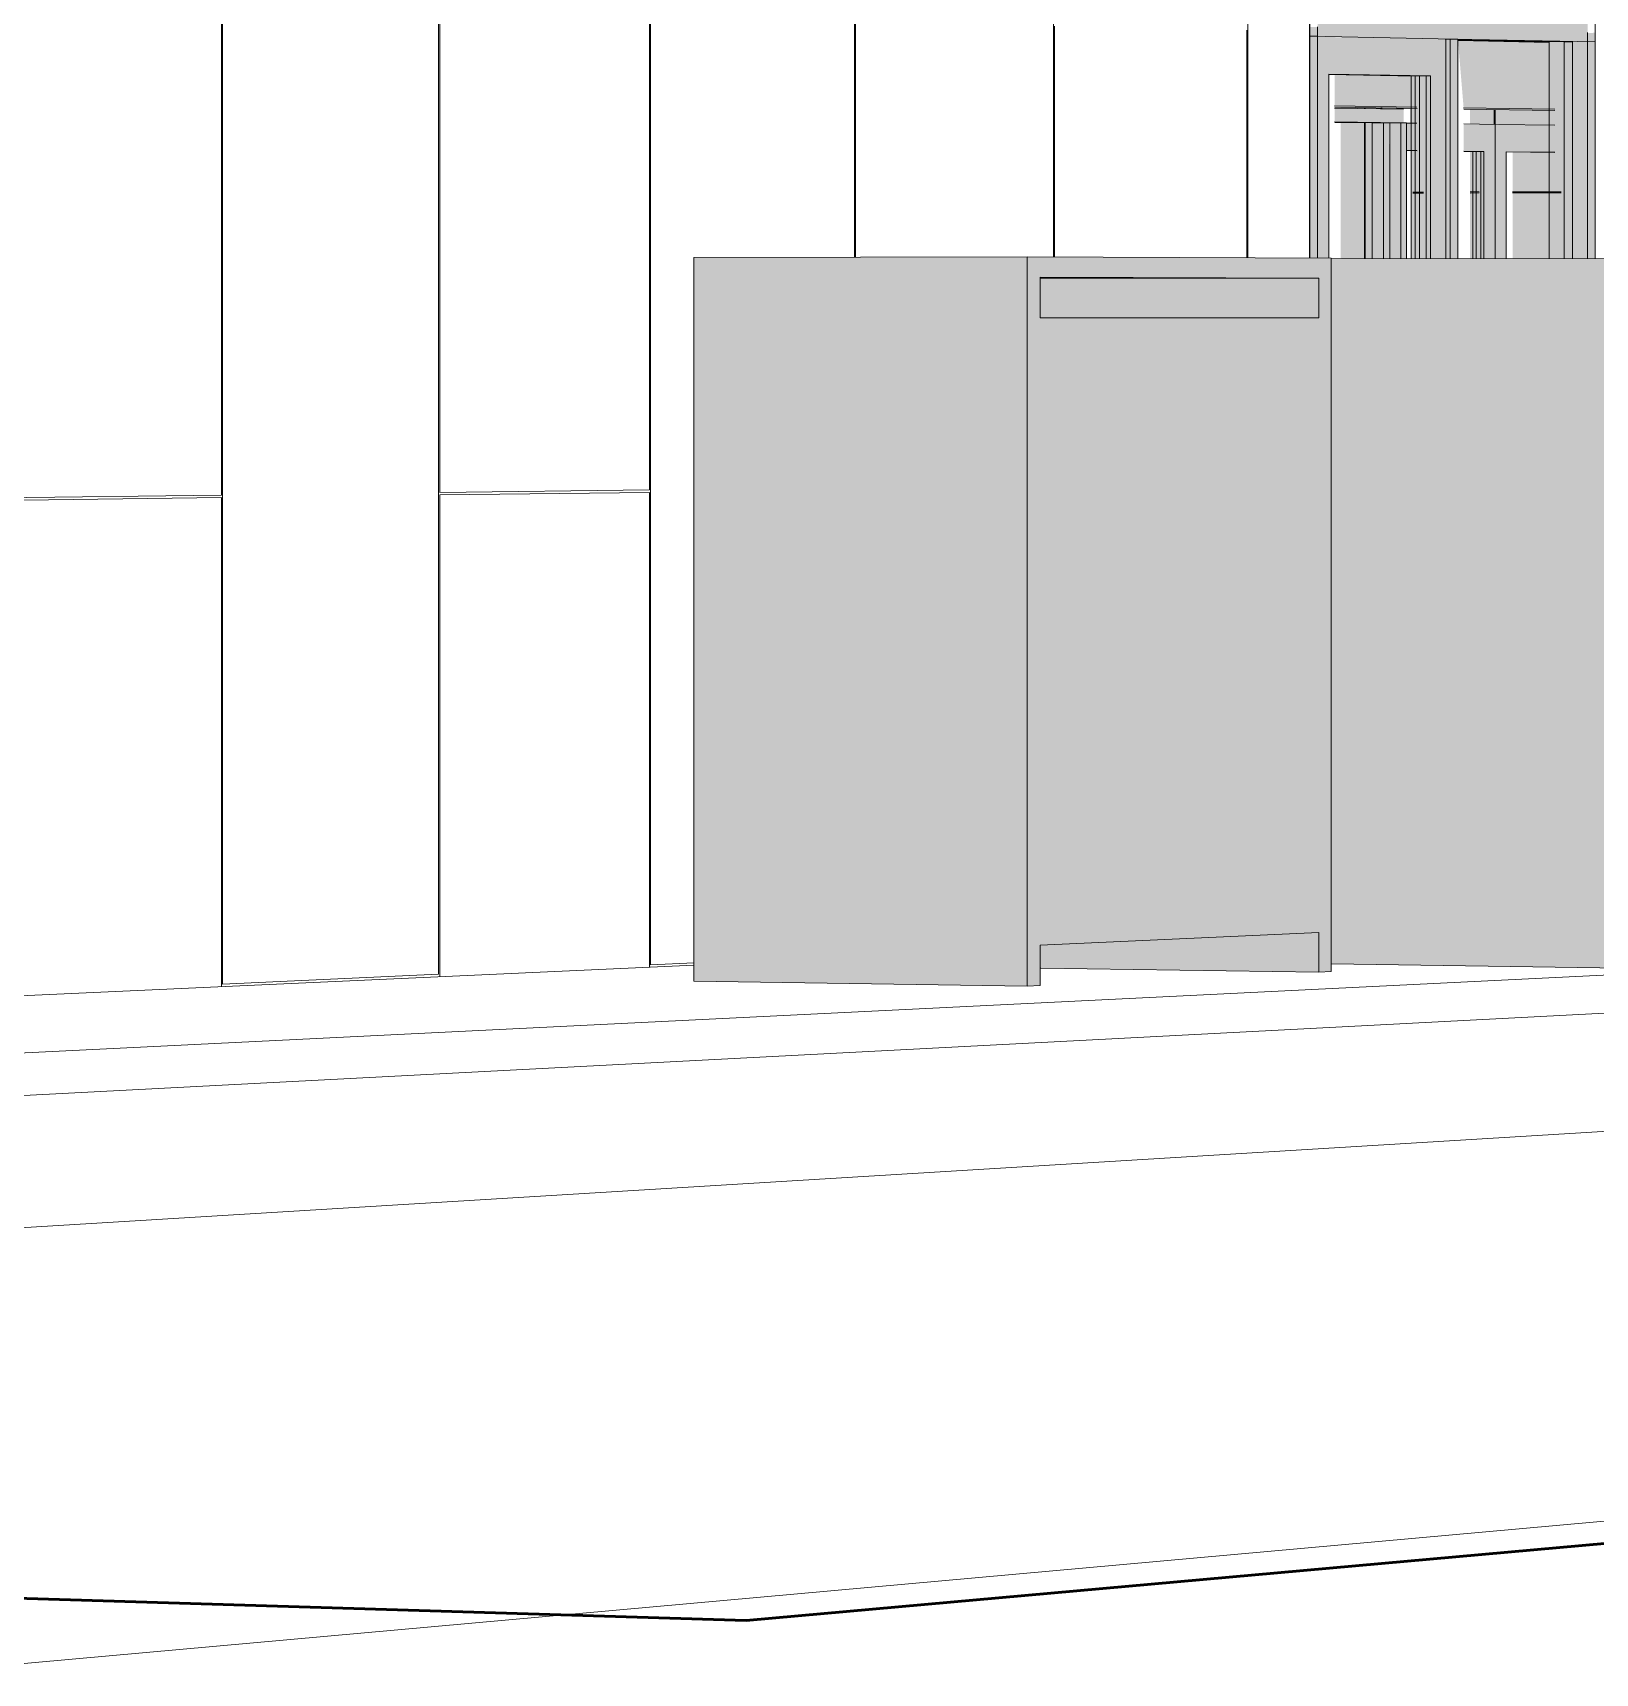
# Model space of a CAD drawing. Header units: inches. Extents: x 30681 to 92461, y -36095 to 66.
# Drawn here: x 92446.7454 to 92446.8153, y 65.9394 to 66.0127 of the extents above; entities that cross this region are included whole.
import ezdxf

# ---------------------------------------------------------------- set-up
doc = ezdxf.new("R2010")
doc.units = ezdxf.units.IN
doc.header["$MEASUREMENT"] = 0
doc.linetypes.add('Hidden', pattern=[0.28125, 0.1875, -0.09375])
for name, color, linetype, lineweight in [('A-DOOR', 31, 'Continuous', 13), ('A-GLAZ-CURT', 52, 'Continuous', 9), ('A-GLAZ-CWMG', 51, 'Continuous', 9), ('A-PROP-SBCK', 71, 'Hidden', 50), ('A-WALL-PATT', 111, 'Continuous', 13), ('Conc', 7, 'Continuous', 9), ('E-ELEC-EQPM', 71, 'Continuous', 9), ('EOP-PR', 4, 'Continuous', 9), ('L-SITE-WALL', 31, 'Continuous', 13), ('S-BEAM', 12, 'Continuous', 9), ('S-COLS', 52, 'Continuous', 9)]:
    doc.layers.add(name, color=color, linetype=linetype, lineweight=lineweight)

# ---------------------------------------------------------------- blocks, each defined once
blk = doc.blocks.new('FP_39-Looking North East Copy 1')
at = {"layer": 'A-WALL-PATT', "lineweight": 9}
for p, q in [((31213.964671, 65.992064), (31213.964671, 66.035711)), ((31213.974439, 65.992182), (31213.974439, 66.035182)), ((31213.983827, 65.992295), (31213.983827, 66.034674)), ((31213.993041, 66.002709), (31213.993041, 66.034176)), ((31214.001902, 66.002715), (31214.001902, 66.033696)), ((31214.010608, 66.002677), (31214.010608, 66.033225)), ((31213.964722, 65.970187), (31213.964722, 66.01383)), ((31213.97439, 65.970623), (31213.97439, 66.013627)), ((31213.983875, 65.971052), (31213.983875, 66.013428)), ((31213.992994, 66.002708), (31213.992994, 66.013237)), ((31214.001948, 66.002715), (31214.001948, 66.01305)), ((31214.010563, 66.002677), (31214.010563, 66.012869)), ((31213.983827, 65.992295), (31213.974439, 65.992182)), ((31213.974439, 65.99207), (31213.983827, 65.992185)), ((31213.983827, 65.97094), (31213.983827, 65.992185)), ((31213.964671, 65.992064), (31213.954709, 65.991945)), ((31213.954709, 65.991829), (31213.964671, 65.991951)), ((31213.964671, 65.970071), (31213.964671, 65.991951)), ((31213.974439, 65.970514), (31213.974439, 65.99207)), ((31213.983827, 65.97094), (31213.983827, 65.97094)), ((31213.983875, 65.971052), (31213.985826, 65.97114)), ((31213.983875, 65.970942), (31213.983875, 65.970942)), ((31213.964722, 65.970187), (31213.97439, 65.970623)), ((31213.97439, 65.970512), (31213.97439, 65.970512)), ((31213.974439, 65.970514), (31213.974439, 65.970514)), ((31213.964671, 65.970071), (31213.964671, 65.970071)), ((31213.964722, 65.970073), (31213.964722, 65.970073))]:
    blk.add_line(p, q, dxfattribs=at)
blk = doc.blocks.new('FP_63-Looking North East Copy 1')
at = {"layer": 'A-WALL-PATT', "lineweight": 9}
for p, q in [((31214.021629, 66.009322), (31214.021629, 66.008663)), ((31214.021672, 66.008662), (31214.021672, 66.009322)), ((31214.038233, 66.009065), (31214.038233, 66.009026)), ((31214.038276, 66.009025), (31214.038276, 66.009064)), ((31214.038233, 66.00841), (31214.038233, 66.005676)), ((31214.038276, 66.005676), (31214.038276, 66.00841)), ((31214.055121, 66.008803), (31214.055121, 66.008765)), ((31214.055166, 66.008764), (31214.055166, 66.008802)), ((31214.055121, 66.008167), (31214.055121, 66.005725)), ((31214.055166, 66.005725), (31214.055166, 66.008167)), ((31214.01846, 66.005619), (31214.017991, 66.005618)), ((31214.01846, 66.005573), (31214.017991, 66.005572)), ((31214.020957, 66.005626), (31214.020548, 66.005625)), ((31214.020957, 66.005581), (31214.020548, 66.005579)), ((31214.024628, 66.005637), (31214.022453, 66.005631)), ((31214.024628, 66.005591), (31214.022453, 66.005585)), ((31214.027809, 66.005646), (31214.027228, 66.005644)), ((31214.027809, 66.0056), (31214.027228, 66.005598)), ((31214.03632, 66.005671), (31214.035911, 66.005669)), ((31214.03632, 66.005624), (31214.035911, 66.005623)), ((31214.038233, 66.005676), (31214.037779, 66.005675)), ((31214.038701, 66.005631), (31214.037779, 66.005629)), ((31214.038701, 66.005677), (31214.038276, 66.005676)), ((31214.042937, 66.00569), (31214.040185, 66.005682)), ((31214.042937, 66.005643), (31214.040185, 66.005635)), ((31214.046685, 66.0057), (31214.044411, 66.005694)), ((31214.046641, 66.005654), (31214.044411, 66.005648)), ((31214.046641, 65.996756), (31214.046641, 66.005654)), ((31214.047112, 66.005702), (31214.046685, 66.0057)), ((31214.047112, 66.005655), (31214.046685, 66.005654)), ((31214.046685, 65.996756), (31214.046685, 66.005654)), ((31214.055121, 66.005725), (31214.054844, 66.005724)), ((31214.055284, 66.005679), (31214.054844, 66.005677)), ((31214.055284, 66.005725), (31214.055166, 66.005725)), ((31214.059283, 66.005737), (31214.056729, 66.005729)), ((31214.059283, 66.00569), (31214.056729, 66.005683)), ((31214.060816, 66.005741), (31214.060719, 66.005741)), ((31214.060816, 66.005694), (31214.060719, 66.005694)), ((31214.069548, 66.005766), (31214.068533, 66.005763)), ((31214.069548, 66.005719), (31214.068533, 66.005717)), ((31214.042937, 65.996762), (31214.040664, 65.996766)), ((31214.042937, 65.996716), (31214.040664, 65.99672)), ((31214.046641, 65.996756), (31214.044411, 65.99676)), ((31214.046685, 65.99671), (31214.044411, 65.996713)), ((31214.047112, 65.996755), (31214.046685, 65.996756)), ((31214.047112, 65.996709), (31214.046685, 65.99671)), ((31214.055284, 65.996742), (31214.054844, 65.996742)), ((31214.055121, 65.996695), (31214.054844, 65.996696)), ((31214.055121, 65.996695), (31214.055121, 65.993218)), ((31214.055284, 65.996695), (31214.055166, 65.996695)), ((31214.055166, 65.993219), (31214.055166, 65.996695)), ((31214.059283, 65.996735), (31214.056729, 65.996739)), ((31214.059283, 65.996689), (31214.056729, 65.996693)), ((31214.060816, 65.996733), (31214.060719, 65.996733)), ((31214.060816, 65.996686), (31214.060719, 65.996686)), ((31214.069548, 65.996718), (31214.068533, 65.99672)), ((31214.069548, 65.996671), (31214.068533, 65.996673)), ((31214.055121, 65.99199), (31214.055121, 65.987759)), ((31214.055166, 65.987759), (31214.055166, 65.99199)), ((31214.040726, 65.987848), (31214.040664, 65.987848)), ((31214.042062, 65.98784), (31214.04149, 65.987843)), ((31214.042937, 65.987834), (31214.04234, 65.987838)), ((31214.045911, 65.987816), (31214.044485, 65.987825)), ((31214.047112, 65.987809), (31214.047026, 65.987809)), ((31214.055121, 65.987759), (31214.054844, 65.987761)), ((31214.055284, 65.987758), (31214.055166, 65.987759)), ((31214.059283, 65.987734), (31214.056729, 65.987749)), ((31214.060816, 65.987724), (31214.060719, 65.987725)), ((31214.069548, 65.98767), (31214.068533, 65.987677))]:
    blk.add_line(p, q, dxfattribs=at)

msp = doc.modelspace()

# ---------------------------------------------------------------- hatches: boundary and pattern name
at = {"layer": 'A-DOOR'}
for points in [[(92446.807929, 66.002634), (92446.808617, 66.002646), (92446.808617, 66.012468), (92446.807068, 66.0125), (92446.802881, 66.012564), (92446.802881, 66.002663), (92446.803386, 66.002661), (92446.803386, 66.010899), (92446.807929, 66.010818), (92446.807929, 66.002646)], [(92446.807736, 66.002634), (92446.807929, 66.002646), (92446.807929, 66.010818), (92446.807736, 66.010814), (92446.807736, 66.002646)]]:
    msp.add_hatch(color=256, dxfattribs=at).paths.add_polyline_path(points, flags=0)
at = {"layer": 'A-DOOR', "transparency": 33554496}
h = msp.add_hatch(color=256, dxfattribs=at)
h.paths.add_polyline_path([(92446.805752, 66.009359), (92446.805752, 66.009399), (92446.803908, 66.009409), (92446.803908, 66.009387), (92446.805718, 66.009359)], flags=0)
h.paths.add_polyline_path([(92446.807324, 66.009426), (92446.807296, 66.01083), (92446.80364, 66.010895), (92446.80364, 66.009483), (92446.807239, 66.009427)], flags=0)
for points in [[(92446.806106, 66.002634), (92446.806857, 66.002649), (92446.806857, 66.00748), (92446.807071, 66.007466), (92446.807071, 66.002633), (92446.807736, 66.002646), (92446.807736, 66.010817), (92446.807071, 66.010814), (92446.807327, 66.008698), (92446.80673, 66.008719), (92446.80673, 66.009329), (92446.803642, 66.009376), (92446.803643, 66.008752), (92446.806106, 66.008711), (92446.806106, 66.002649)], [(92446.807329, 66.00936), (92446.807324, 66.009426), (92446.80364, 66.009483), (92446.803645, 66.009417), (92446.807244, 66.009361)], [(92446.807612, 66.008708), (92446.807612, 66.009371), (92446.805773, 66.0094), (92446.805773, 66.009359), (92446.807016, 66.00934), (92446.807016, 66.008728), (92446.807528, 66.00871)], [(92446.807143, 66.002638), (92446.807612, 66.002652), (92446.807612, 66.007478), (92446.807143, 66.007484), (92446.807143, 66.002652)], [(92446.807328, 66.007469), (92446.807327, 66.007475), (92446.807243, 66.00747)], [(92446.809701, 66.002642), (92446.81011, 66.002652), (92446.81011, 66.007447), (92446.809701, 66.007447), (92446.809701, 66.002652)], [(92446.809826, 66.002639), (92446.81018, 66.002649), (92446.81018, 66.00744), (92446.809826, 66.007438), (92446.809826, 66.002649)], [(92446.811606, 66.002644), (92446.813781, 66.002652), (92446.813781, 66.007402), (92446.811606, 66.007429), (92446.811606, 66.002652)], [(92446.813498, 66.007393), (92446.813497, 66.007399), (92446.811628, 66.007416)]]:
    msp.add_hatch(color=256, dxfattribs=at).paths.add_polyline_path(points, flags=0)
at = {"layer": 'A-GLAZ-CURT', "transparency": 33554458}
for points in [[(92446.813494, 66.00933), (92446.813242, 66.012332), (92446.809163, 66.0124), (92446.809413, 66.009393), (92446.811624, 66.009359)], [(92446.81018, 66.00264), (92446.811321, 66.002649), (92446.811322, 66.007425), (92446.813236, 66.007391), (92446.813236, 66.002641), (92446.814292, 66.002646), (92446.814292, 66.012338), (92446.813236, 66.012332), (92446.813497, 66.008609), (92446.809416, 66.008641), (92446.809416, 66.007449), (92446.81018, 66.007438), (92446.81018, 66.002649)], [(92446.813499, 66.009265), (92446.813494, 66.00933), (92446.809413, 66.009393), (92446.809418, 66.009328), (92446.811629, 66.009294)], [(92446.813781, 66.008619), (92446.813781, 66.009276), (92446.809701, 66.009339), (92446.809701, 66.008678), (92446.811912, 66.008646)], [(92446.804065, 66.002634), (92446.805588, 66.002652), (92446.805588, 66.008723), (92446.803908, 66.008721), (92446.803908, 66.002667), (92446.804065, 66.002652)], [(92446.805324, 66.002633), (92446.806106, 66.002649), (92446.806077, 66.008717), (92446.805324, 66.008711), (92446.805324, 66.002649)]]:
    msp.add_hatch(color=256, dxfattribs=at).paths.add_polyline_path(points, flags=0)
at = {"layer": 'A-GLAZ-CWMG'}
for points in [[(92446.808983, 66.012466), (92446.808983, 66.013297), (92446.802881, 66.013411), (92446.802881, 66.012592), (92446.808811, 66.012469)], [(92446.802881, 66.002663), (92446.802881, 66.013011), (92446.80253, 66.013007), (92446.80253, 66.002665), (92446.802685, 66.002664)], [(92446.814964, 66.012343), (92446.814964, 66.013166), (92446.808983, 66.013277), (92446.808983, 66.012466), (92446.814754, 66.012347)], [(92446.814964, 66.002644), (92446.815301, 66.002646), (92446.815301, 66.012747), (92446.814964, 66.012743), (92446.814964, 66.002646)], [(92446.808617, 66.002635), (92446.808811, 66.002646), (92446.808811, 66.012466), (92446.808617, 66.012446), (92446.808617, 66.002646)], [(92446.808811, 66.002635), (92446.809154, 66.002646), (92446.809154, 66.012462), (92446.808811, 66.012442), (92446.808811, 66.002646)], [(92446.814292, 66.002643), (92446.814964, 66.002646), (92446.814964, 66.012343), (92446.814292, 66.012329), (92446.814292, 66.002646)]]:
    msp.add_hatch(color=256, dxfattribs=at).paths.add_polyline_path(points, flags=0)
at = {"layer": 'E-ELEC-EQPM'}
for points in [[(92446.789885, 65.970091), (92446.789885, 66.002719), (92446.774957, 66.002698), (92446.774957, 65.970323), (92446.787241, 65.970132)], [(92446.816511, 65.970904), (92446.816511, 66.002645), (92446.8035, 66.002628), (92446.8035, 65.971097), (92446.814685, 65.970931)], [(92446.790489, 66), (92446.802933, 66), (92446.802933, 66.001775), (92446.790489, 66.001761)], [(92446.802933, 65.970717), (92446.802933, 65.972492), (92446.790489, 65.971927), (92446.790489, 65.970904), (92446.802547, 65.970723)]]:
    msp.add_hatch(color=256, dxfattribs=at).paths.add_polyline_path(points, flags=0)
h = msp.add_hatch(color=256, dxfattribs=at)
h.paths.add_polyline_path([(92446.789885, 65.970091), (92446.790464, 65.970119), (92446.790464, 65.97193), (92446.802933, 65.972492), (92446.802933, 65.970717), (92446.803488, 65.970743), (92446.803488, 66.00266), (92446.789885, 66.002719), (92446.789885, 65.97072)], flags=0)
h.paths.add_polyline_path([(92446.802546, 66), (92446.790464, 66), (92446.790464, 66.001811), (92446.802933, 66.001775), (92446.802933, 66)], flags=0)

# ---------------------------------------------------------------- linework, layer by layer
at = {"layer": 'A-DOOR'}
for p, q in [((92446.808617, 66.012468), (92446.808617, 66.002635)), ((92446.803386, 66.010899), (92446.803386, 66.002661)), ((92446.803386, 66.010899), (92446.807929, 66.010818)), ((92446.803387, 66.010888), (92446.807445, 66.010815)), ((92446.807252, 66.010814), (92446.803387, 66.010883)), ((92446.807736, 66.010817), (92446.807252, 66.010814)), ((92446.807252, 66.002633), (92446.807252, 66.010814)), ((92446.807445, 66.010815), (92446.807736, 66.010817)), ((92446.807445, 66.010815), (92446.807445, 66.002633)), ((92446.807929, 66.010818), (92446.807736, 66.010817)), ((92446.807736, 66.010817), (92446.807736, 66.002634)), ((92446.807929, 66.002634), (92446.807929, 66.010818)), ((92446.807327, 66.008698), (92446.806858, 66.008704)), ((92446.810822, 66.008648), (92446.809416, 66.008668)), ((92446.813497, 66.008609), (92446.810822, 66.008648)), ((92446.810822, 66.002641), (92446.810822, 66.008648)), ((92446.810822, 66.008648), (92446.810822, 66.002641)), ((92446.806858, 66.007483), (92446.807327, 66.007477)), ((92446.806859, 66.007477), (92446.807328, 66.007471)), ((92446.807328, 66.007469), (92446.806859, 66.007475)), ((92446.809416, 66.007451), (92446.810321, 66.00744)), ((92446.809416, 66.007446), (92446.809968, 66.007439)), ((92446.809826, 66.007438), (92446.809417, 66.007443)), ((92446.81018, 66.00744), (92446.809826, 66.007438)), ((92446.809826, 66.002639), (92446.809826, 66.007438)), ((92446.809968, 66.007439), (92446.81018, 66.00744)), ((92446.809968, 66.007439), (92446.809968, 66.002639)), ((92446.81018, 66.00744), (92446.81018, 66.00264)), ((92446.810321, 66.00744), (92446.81018, 66.00744)), ((92446.810321, 66.00264), (92446.810321, 66.00744)), ((92446.811321, 66.007428), (92446.811321, 66.002641)), ((92446.811321, 66.007428), (92446.813497, 66.007401)), ((92446.811322, 66.007422), (92446.813497, 66.007395)), ((92446.813498, 66.007393), (92446.811322, 66.00742))]:
    msp.add_line(p, q, dxfattribs=at)
at = {"layer": 'A-GLAZ-CURT'}
for p, q in [((92446.814292, 66.012338), (92446.809156, 66.012444)), ((92446.809157, 66.012434), (92446.813908, 66.012336)), ((92446.813908, 66.012336), (92446.814292, 66.012338)), ((92446.813908, 66.012336), (92446.813908, 66.002642)), ((92446.814292, 66.002643), (92446.814292, 66.012338)), ((92446.806106, 66.008717), (92446.803643, 66.008752)), ((92446.803643, 66.008747), (92446.805821, 66.008715)), ((92446.806106, 66.008717), (92446.805821, 66.008715)), ((92446.805821, 66.008715), (92446.805821, 66.002634)), ((92446.806106, 66.002634), (92446.806106, 66.008717))]:
    msp.add_line(p, q, dxfattribs=at)
at = {"layer": 'A-GLAZ-CWMG'}
for p, q in [((92446.80253, 66.012599), (92446.80253, 66.013439)), ((92446.80253, 66.013019), (92446.80253, 66.002665)), ((92446.802881, 66.002663), (92446.802881, 66.013011)), ((92446.814964, 66.012754), (92446.814964, 66.002644)), ((92446.815301, 66.013158), (92446.815301, 66.012336)), ((92446.815301, 66.002644), (92446.815301, 66.012747)), ((92446.80253, 66.012599), (92446.808983, 66.012466)), ((92446.80253, 66.012599), (92446.802881, 66.012592)), ((92446.80253, 66.012599), (92446.80253, 66.002665)), ((92446.802881, 66.002663), (92446.802881, 66.012592)), ((92446.808587, 66.012468), (92446.808811, 66.012469)), ((92446.808811, 66.012469), (92446.809154, 66.012462)), ((92446.808811, 66.012469), (92446.808811, 66.002635)), ((92446.808983, 66.012466), (92446.815301, 66.012336)), ((92446.809154, 66.002636), (92446.809154, 66.012462)), ((92446.809158, 66.012415), (92446.813236, 66.012332)), ((92446.813236, 66.01236), (92446.813236, 66.002641)), ((92446.807071, 66.010829), (92446.807071, 66.002633)), ((92446.80673, 66.009329), (92446.803642, 66.009376)), ((92446.80673, 66.008717), (92446.803642, 66.008761)), ((92446.805324, 66.008713), (92446.803644, 66.008737)), ((92446.805324, 66.008713), (92446.806106, 66.008717)), ((92446.805324, 66.002633), (92446.805324, 66.008713)), ((92446.806106, 66.008717), (92446.806603, 66.008719)), ((92446.806603, 66.008719), (92446.806857, 66.008715)), ((92446.806603, 66.008719), (92446.806603, 66.002635)), ((92446.806857, 66.008715), (92446.806857, 66.002635))]:
    msp.add_line(p, q, dxfattribs=at)
at = {"layer": 'A-PROP-SBCK', "linetype": 'Continuous'}
for p, q in [((92447.135201, 65.973821), (92446.777301, 65.941716)), ((92446.777301, 65.941716), (92446.015808, 65.964845))]:
    msp.add_line(p, q, dxfattribs=at)
at = {"layer": 'Conc'}
for p, q in [((92446.975483, 65.977197), (92446.664449, 65.961019)), ((92446.677152, 65.96377), (92446.836956, 65.971628))]:
    msp.add_line(p, q, dxfattribs=at)
at = {"layer": 'E-ELEC-EQPM'}
for p, q in [((92446.774957, 66.002698), (92446.789885, 66.002719)), ((92446.774957, 65.970323), (92446.774957, 66.002698)), ((92446.803488, 66.00266), (92446.789885, 66.002719)), ((92446.789885, 66.002719), (92446.789885, 65.970091)), ((92446.803488, 65.970743), (92446.803488, 66.00266)), ((92446.8035, 66.002628), (92446.816511, 66.002645)), ((92446.790464, 66), (92446.790464, 66.001811)), ((92446.790464, 66.001811), (92446.802933, 66.001775)), ((92446.802933, 66.001775), (92446.790489, 66.001763)), ((92446.802933, 66.001775), (92446.802933, 66)), ((92446.802933, 66), (92446.790464, 66)), ((92446.790464, 65.97193), (92446.802933, 65.972492)), ((92446.802933, 65.972492), (92446.802933, 65.970717)), ((92446.790464, 65.970119), (92446.790464, 65.97193)), ((92446.790489, 65.970904), (92446.802933, 65.970717)), ((92446.8035, 65.971097), (92446.816511, 65.970904)), ((92446.774957, 65.970323), (92446.789885, 65.970091)), ((92446.789885, 65.970091), (92446.790464, 65.970119)), ((92446.802933, 65.970717), (92446.803488, 65.970743))]:
    msp.add_line(p, q, dxfattribs=at)
at = {"layer": 'EOP-PR'}
for p, q in [((92447.11462, 65.973064), (92446.498669, 65.917624)), ((92446.734473, 65.958658), (92446.980326, 65.973618))]:
    msp.add_line(p, q, dxfattribs=at)
at = {"layer": 'L-SITE-WALL'}
for p, q in [((92446.802513, 66.002665), (92446.802513, 66.033482)), ((92446.80364, 66.009483), (92446.807324, 66.009426)), ((92446.807329, 66.00936), (92446.803645, 66.009417)), ((92446.809413, 66.009393), (92446.813494, 66.00933)), ((92446.813499, 66.009265), (92446.809418, 66.009328)), ((92446.733704, 65.969159), (92446.774979, 65.97103))]:
    msp.add_line(p, q, dxfattribs=at)
at = {"layer": 'S-BEAM'}
msp.add_line((92446.809163, 66.0124), (92446.813242, 66.012317), dxfattribs=at)
at = {"layer": 'S-COLS'}
for p, q in [((92446.804977, 66.009371), (92446.804977, 66.009411)), ((92446.805012, 66.00937), (92446.805012, 66.00941)), ((92446.805718, 66.009359), (92446.805718, 66.0094)), ((92446.805752, 66.009399), (92446.805752, 66.009359)), ((92446.804977, 66.002635), (92446.804977, 66.008732)), ((92446.805012, 66.002635), (92446.805012, 66.008731))]:
    msp.add_line(p, q, dxfattribs=at)

# ---------------------------------------------------------------- block references
at = {"layer": 'L-SITE-WALL', "lineweight": 9}
for name in ['FP_39-Looking North East Copy 1', 'FP_63-Looking North East Copy 1']:
    msp.add_blockref(name, (61232.789153, 0), dxfattribs=at)

doc.saveas('drawing.dxf')
